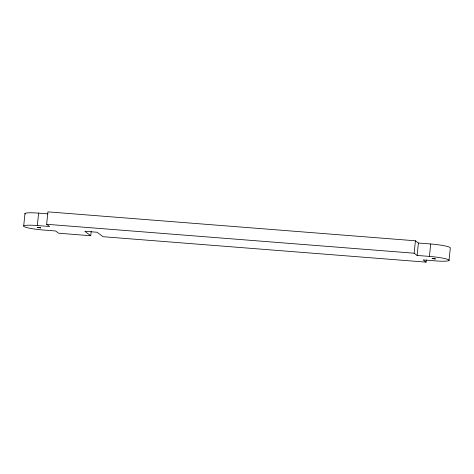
<?xml version="1.0" encoding="UTF-8"?>
<svg xmlns="http://www.w3.org/2000/svg" width="474" height="474" viewBox="0 0 474 474"><rect width="100%" height="100%" fill="white"/><g stroke="black" fill="none" stroke-linecap="round" stroke-linejoin="round"><path stroke-width="0.71" d="M23.7 225.95L24.962 213.531M91.198 231.359L90.753 235.744L58.598 233.208L55.612 230.974L43.306 230.008A16.762 1.955 5.8 0 1 23.913 226.483A16.762 1.955 5.8 0 1 37.333 225.541L38.595 213.122L48.004 213.863M37.333 225.541L49.64 226.513L46.653 224.285L47.915 211.86L415.408 240.792L418.388 243.02L430.694 243.986A16.762 1.955 5.8 0 1 450.3 248.044L449.038 260.463M426.31 259.948L426.09 262.14L423.104 259.906L435.405 260.872A16.762 1.955 5.8 0 0 448.825 259.93A16.762 1.955 5.8 0 0 429.432 256.41L417.126 255.439L414.146 253.211L415.408 240.792M417.126 255.439L418.388 243.02M429.432 256.41L430.694 243.986M46.653 224.285L414.146 253.211M426.09 262.14L103.059 236.71L97.081 232.242L84.781 231.276L90.753 235.744M25.175 214.064A16.762 1.955 5.8 0 1 38.595 213.122M37.44 227.449L40.669 227.858L37.44 227.449M432.164 258.52L435.393 258.928L432.164 258.52"/></g></svg>
